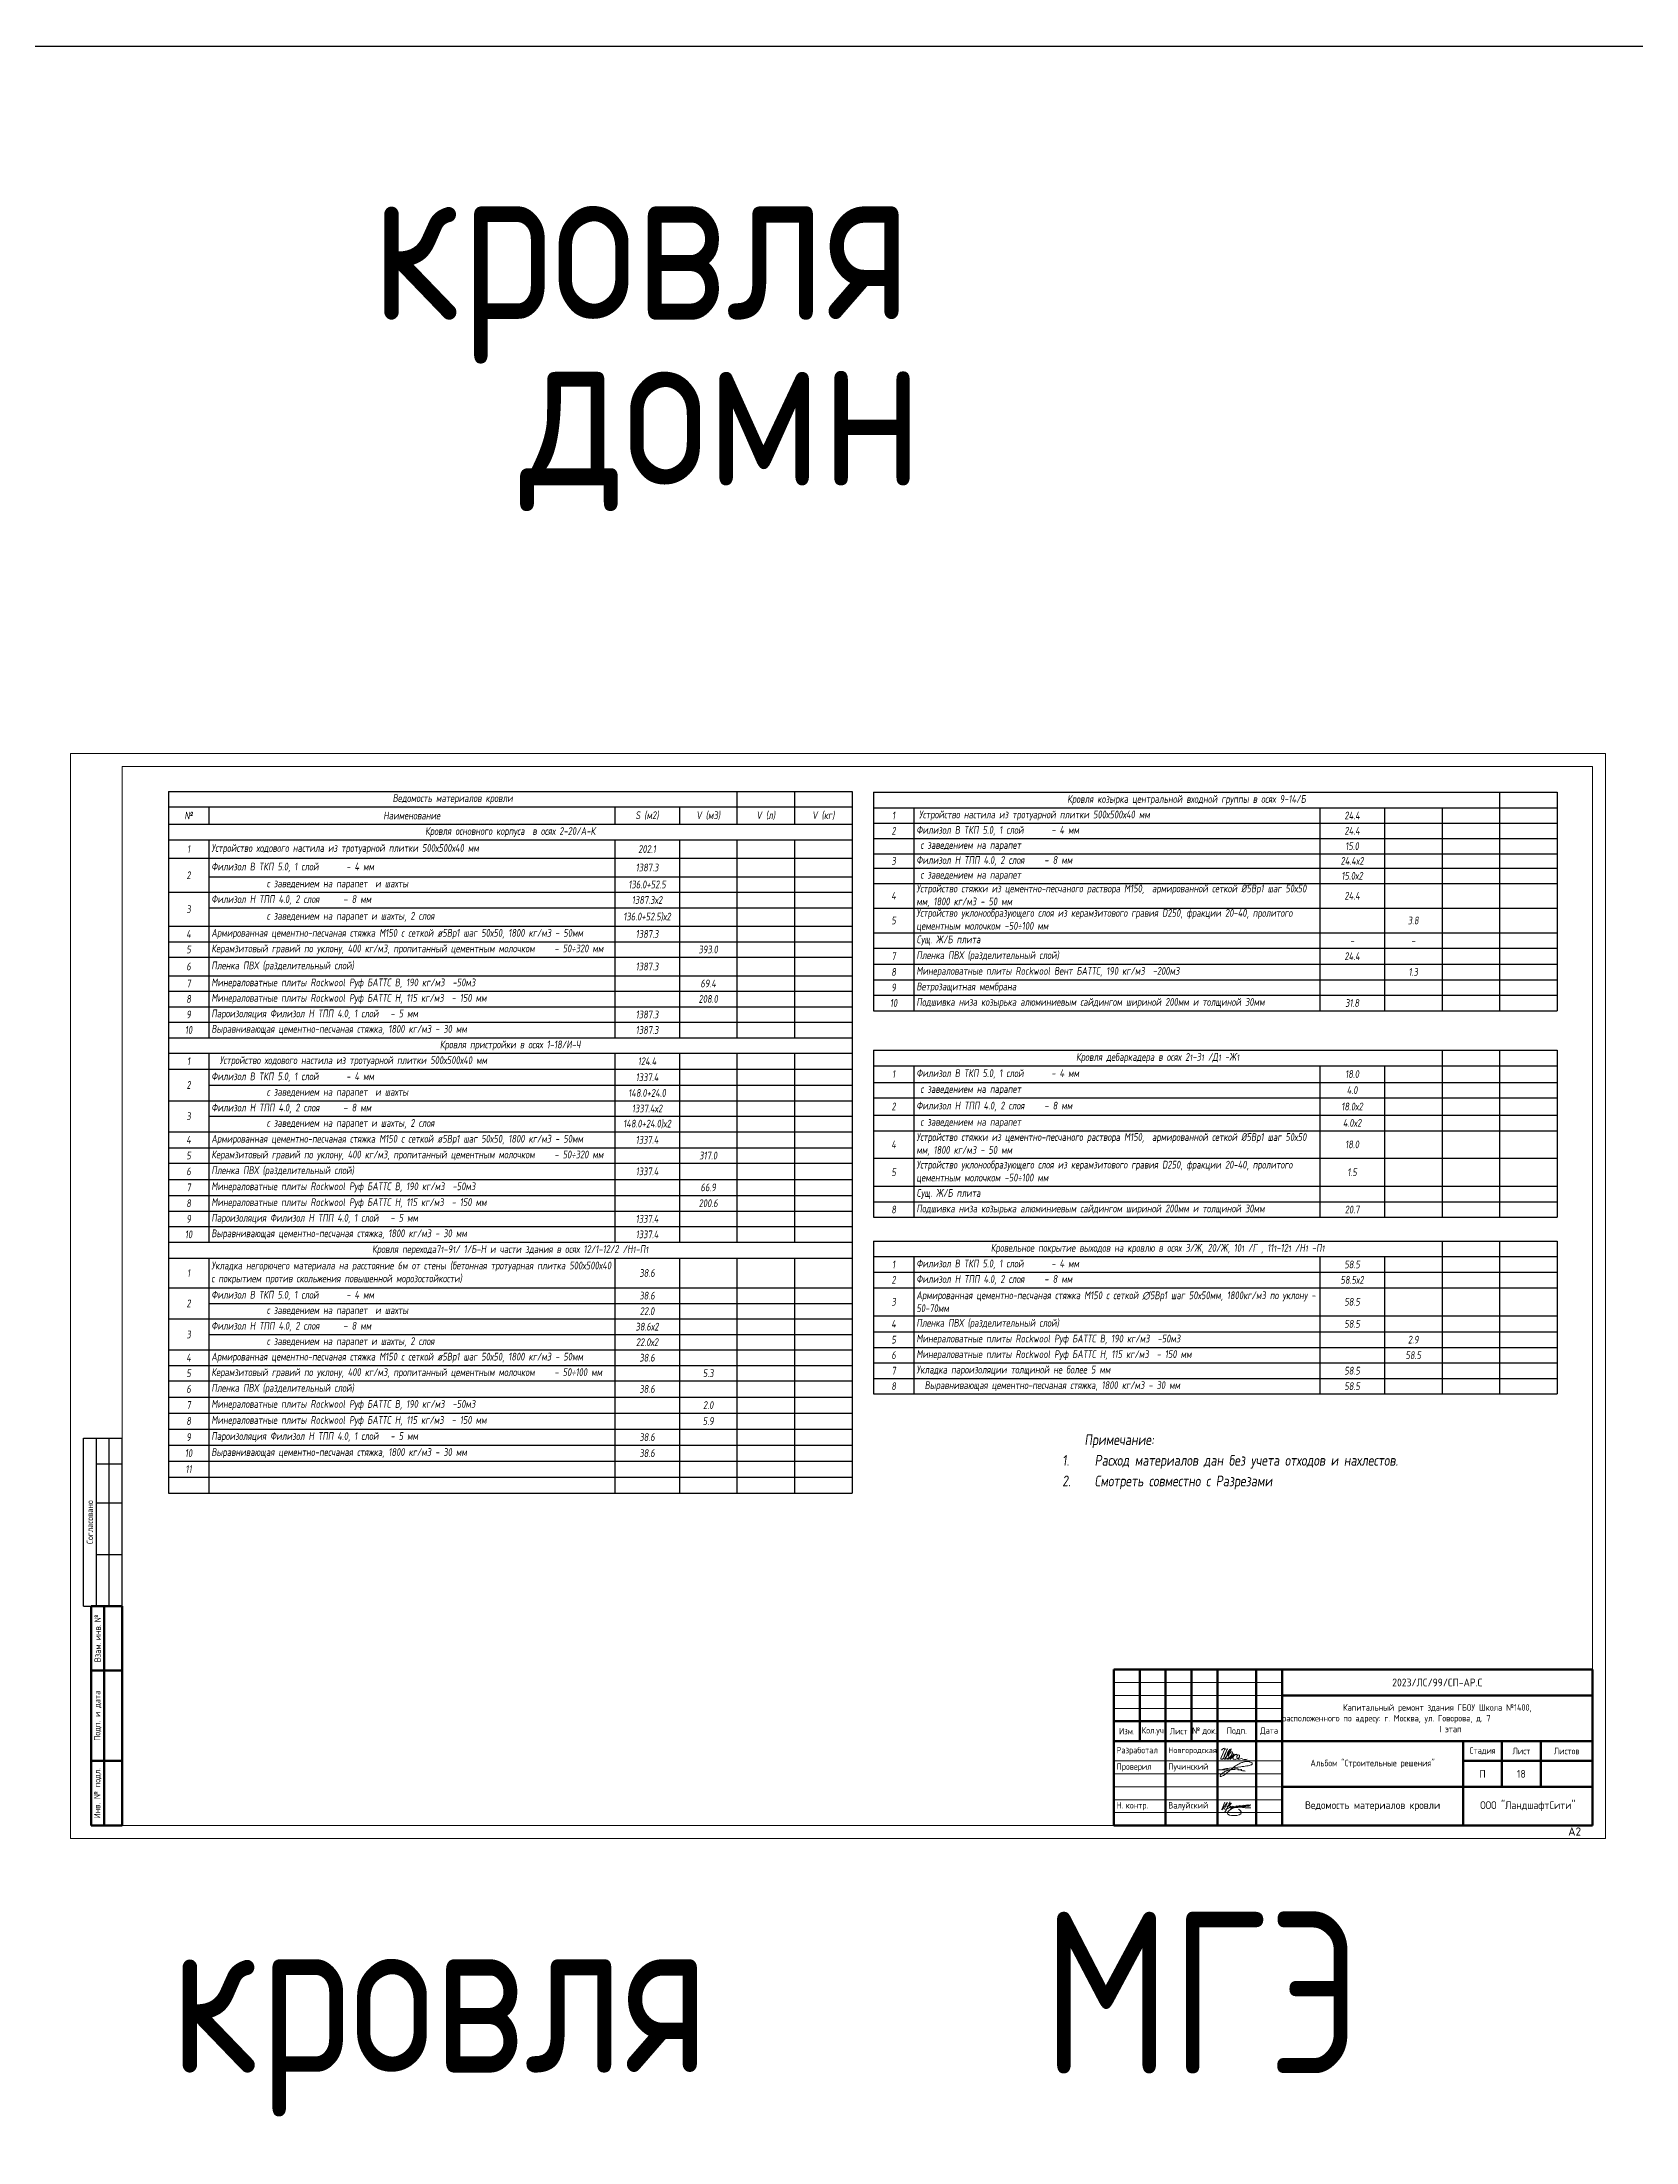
# Model space of a CAD drawing. Header units: millimetres. Extents: x 77165 to 11476408, y -193619 to 427745.
# Drawn here: x 324928 to 386542, y 338402 to 419621 of the extents above; entities that cross this region are included whole.
import ezdxf

# ---------------------------------------------------------------- set-up
doc = ezdxf.new("R2010")
doc.units = ezdxf.units.MM
doc.layers.get('Defpoints').update_dxf_attribs({"color": 3})
doc.layers.add('!!ВК_Текст', color=7, linetype='Continuous')
doc.layers.add('_STAMP', color=7, linetype='Continuous')
doc.layers.add('0_АР  РАЗМЕРЫ', color=158, linetype='Continuous', lineweight=5)
doc.layers.add('11. Сплошная', color=7, linetype='Continuous', lineweight=9)
doc.styles.add('ISOCPEUR', font='isocpeur.ttf', dxfattribs={"height": 800})
doc.styles.add('ISOCPEUR_11', font='isocpeur.ttf', dxfattribs={"height": 3.5})
doc.styles.add('ISOCPEUR_2', font='isocpeur.ttf', dxfattribs={"width": 0.9, "height": 300})
doc.styles.add('Архитект', font='isocpeur.ttf', dxfattribs={"width": 0.8, "oblique": 8})
doc.styles.add('Гост А', font='isocpeur.ttf', dxfattribs={"width": 0.9, "height": 2.5})
doc.styles.add('М2', font='CS_Gost2304.shx')

# ---------------------------------------------------------------- blocks, each defined once
blk = doc.blocks.new('*T1322')
at = {"layer": '11. Сплошная', "color": 0, "linetype": 'ByBlock', "lineweight": -2, "ltscale": 100, "transparency": 16777216}
for p, q in [((0, 0), (26425, 0)), ((0, 0), (0, -9528)), ((21978, 0), (21978, -1274)), ((24201, 0), (24201, -1274)), ((26425, 0), (26425, -9528)), ((0, -600), (26425, -600)), ((1562, -600), (1562, -1274)), ((17252, -600), (17252, -1274)), ((19754, -600), (19754, -1274)), ((0, -1274), (26425, -1274)), ((0, -1874), (26425, -1874)), ((1562, -1874), (1562, -9528)), ((17252, -1874), (17252, -9528)), ((19754, -1874), (19754, -9528)), ((21978, -1874), (21978, -9528)), ((24201, -1874), (24201, -9528)), ((0, -2587), (26425, -2587)), ((0, -3900), (26425, -3900)), ((1562, -3300), (26425, -3300)), ((1562, -4500), (26425, -4500)), ((0, -5214), (26425, -5214)), ((0, -5814), (26425, -5814)), ((0, -6414), (26425, -6414)), ((0, -7128), (26425, -7128)), ((0, -7728), (26425, -7728)), ((0, -8328), (26425, -8328)), ((0, -8928), (26425, -8928)), ((0, -9528), (26425, -9528))]:
    blk.add_line(p, q, dxfattribs=at)
at = {"layer": '11. Сплошная', "color": 0, "lineweight": 0, "ltscale": 100, "transparency": 16777216, "char_height": 300, "style": 'Архитект'}
for s, insert, width, attachment_point in [('№', (781, -937), 1501.04, 5), ('Наименование', (9407, -937), 15629.67, 5), ('Ведомость материалов кровли', (10989, -300), 21917.1, 5), ('S (м2)', (18503, -937), 2188.77, 5), ('V (м3)', (20866, -937), 1909.93, 5), ('V (л)', (23090, -937), 1909.93, 5), ('V (кг)', (25313, -937), 1909.93, 5), ('Кровля основного корпуса  в осях 2-20/А-К', (13212, -1574), 26363.95, 5), ('1', (781, -2230), 1501.04, 5), ('Устройство ходового настила из тротуарной плитки 500х500х40 мм', (1662, -2230), 15490.36, 4), ('202.1', (18503, -2230), 2188.77, 5), ('2', (781, -3244), 1501.04, 5), ('Филизол В ТКП 5.0, 1 слой       - 4 мм                                                                       ', (1662, -2944), 15490.36, 4), ('1387.3', (18503, -2944), 2188.77, 5), ('Филизол Н ТПП 4.0, 2 слоя      – 8 мм  ', (1662, -4200), 15490.36, 4), ('              с заведением на парапет  и шахты', (1662, -3600), 15490.36, 4), ('136.0+52.5', (18503, -3600), 2188.77, 5), ('1387.3х2', (18503, -4200), 2188.77, 5), ('3', (781, -4557), 1501.04, 5), ('              с заведением на парапет и шахты, 2 слоя', (1662, -4857), 15490.36, 4), ('136.0+52.5)х2', (18503, -4857), 2188.77, 5), ('4', (781, -5514), 1501.04, 5), ('Армированная цементно-песчаная стяжка М150 с сеткой ø5Вр1 шаг 50х50, 1800 кг/м3 - 50мм', (1662, -5514), 15490.36, 4), ('1387.3', (18503, -5514), 2188.77, 5), ('5', (781, -6114), 1501.04, 5), ('Керамзитовый гравий по уклону, 400 кг/м3, пропитанный цементным молочком     - 50÷320 мм', (1662, -6114), 15490.36, 4), ('393.0', (20866, -6114), 1909.93, 5), ('6', (781, -6771), 1501.04, 5), ('7', (781, -7428), 1501.04, 5), ('Минераловатные плиты Rockwool Руф БАТТС В, 190 кг/м3  -50м3    ', (1662, -7428), 15490.36, 4), ('Пленка ПВХ (разделительный слой) ', (1662, -6771), 15490.36, 4), ('1387.3', (18503, -6771), 2188.77, 5), ('69.4', (20866, -7428), 1909.93, 5), ('8', (781, -8028), 1501.04, 5), ('Минераловатные плиты Rockwool Руф БАТТС Н, 115 кг/м3  - 150 мм ', (1662, -8028), 15490.36, 4), ('208.0', (20866, -8028), 1909.93, 5), ('9', (781, -8628), 1501.04, 5), ('Пароизоляция Филизол Н ТПП 4.0, 1 слой   - 5 мм', (1662, -8628), 15490.36, 4), ('1387.3', (18503, -8628), 2188.77, 5), ('10', (781, -9228), 1501.04, 5), ('Выравнивающая цементно-песчаная стяжка, 1800 кг/м3 - 30 мм', (1662, -9228), 15490.36, 4), ('1387.3', (18503, -9228), 2188.77, 5)]:
    blk.add_mtext(s, dxfattribs=dict(at, insert=insert, width=width, attachment_point=attachment_point))
blk = doc.blocks.new('*T1323')
at = {"layer": '11. Сплошная', "color": 0, "linetype": 'ByBlock', "lineweight": -2, "ltscale": 100, "transparency": 16777216}
for p, q in [((0, 0), (26425, 0)), ((0, 0), (0, -17615)), ((26425, 0), (26425, -17615)), ((0, -600), (26425, -600)), ((1562, -600), (1562, -7905)), ((17252, -600), (17252, -7905)), ((19754, -600), (19754, -7905)), ((21978, -600), (21978, -7905)), ((24201, -600), (24201, -7905)), ((0, -1219), (26425, -1219)), ((1562, -1837), (26425, -1837)), ((0, -2437), (26425, -2437)), ((1562, -3037), (26425, -3037)), ((0, -3637), (26425, -3637)), ((0, -4257), (26425, -4257)), ((0, -4857), (26425, -4857)), ((0, -5477), (26425, -5477)), ((0, -6097), (26425, -6097)), ((0, -6705), (26425, -6705)), ((0, -7305), (26425, -7305)), ((0, -7905), (26425, -7905)), ((0, -8525), (26425, -8525)), ((1562, -8525), (1562, -17615)), ((17252, -8525), (17252, -17615)), ((19754, -8525), (19754, -17615)), ((21978, -8525), (21978, -17615)), ((24201, -8525), (24201, -17615)), ((0, -9675), (26425, -9675)), ((1562, -10275), (26425, -10275)), ((0, -10875), (26425, -10875)), ((0, -12075), (26425, -12075)), ((1562, -11475), (26425, -11475)), ((0, -12675), (26425, -12675)), ((0, -13275), (26425, -13275)), ((0, -13895), (26425, -13895)), ((0, -14515), (26425, -14515)), ((0, -15135), (26425, -15135)), ((0, -15755), (26425, -15755)), ((0, -16375), (26425, -16375)), ((0, -16995), (26425, -16995)), ((0, -17615), (26425, -17615))]:
    blk.add_line(p, q, dxfattribs=at)
at = {"layer": '11. Сплошная', "color": 0, "lineweight": 0, "ltscale": 100, "transparency": 16777216, "char_height": 300, "style": 'Архитект'}
for s, insert, width, attachment_point in [('1', (781, -909), 1501.04, 5), ('Устройство ходового настила из тротуарной плитки 500х500х40 мм', (1980, -909), 14854.36, 4), ('Кровля пристройки в осях 1-18/И-Ч', (13212, -300), 26363.95, 5), ('124.4', (18503, -909), 2188.77, 5), ('Филизол В ТКП 5.0, 1 слой       - 4 мм                                                                       ', (1662, -1528), 15490.36, 4), ('1337.4', (18503, -1528), 2188.77, 5), ('2', (781, -1828), 1501.04, 5), ('              с заведением на парапет  и шахты', (1662, -2137), 15490.36, 4), ('148.0+24.0', (18503, -2137), 2188.77, 5), ('3', (781, -3037), 1501.04, 5), ('Филизол Н ТПП 4.0, 2 слоя      – 8 мм  ', (1662, -2737), 15490.36, 4), ('              с заведением на парапет и шахты, 2 слоя', (1662, -3337), 15490.36, 4), ('148.0+24.0)х2', (18503, -3337), 2188.77, 5), ('1337.4х2', (18503, -2737), 2188.77, 5), ('4', (781, -3947), 1501.04, 5), ('Армированная цементно-песчаная стяжка М150 с сеткой ø5Вр1 шаг 50х50, 1800 кг/м3 - 50мм', (1662, -3947), 15490.36, 4), ('1337.4', (18503, -3947), 2188.77, 5), ('5', (781, -4557), 1501.04, 5), ('Керамзитовый гравий по уклону, 400 кг/м3, пропитанный цементным молочком     - 50÷320 мм', (1662, -4557), 15490.36, 4), ('317.0', (20866, -4557), 1909.93, 5), ('6', (781, -5167), 1501.04, 5), ('7', (781, -5787), 1501.04, 5), ('Минераловатные плиты Rockwool Руф БАТТС В, 190 кг/м3  -50м3    ', (1662, -5787), 15490.36, 4), ('Пленка ПВХ (разделительный слой) ', (1662, -5167), 15490.36, 4), ('1337.4', (18503, -5167), 2188.77, 5), ('66.9', (20866, -5787), 1909.93, 5), ('8', (781, -6401), 1501.04, 5), ('Минераловатные плиты Rockwool Руф БАТТС Н, 115 кг/м3  - 150 мм ', (1662, -6401), 15490.36, 4), ('200.6', (20866, -6401), 1909.93, 5), ('9', (781, -7005), 1501.04, 5), ('Пароизоляция Филизол Н ТПП 4.0, 1 слой   - 5 мм', (1662, -7005), 15490.36, 4), ('1337.4', (18503, -7005), 2188.77, 5), ('10', (781, -7605), 1501.04, 5), ('Выравнивающая цементно-песчаная стяжка, 1800 кг/м3 - 30 мм', (1662, -7605), 15490.36, 4), ('Кровля перехода7{\\H0.8x;1}-9{\\H0.8x;1}/ 1/Б-Н и части здания в осях 12/1-12/2 /Н{\\H0.8x;1}-П{\\H0.8x;1}', (13212, -8215), 26363.95, 5), ('1337.4', (18503, -7605), 2188.77, 5), ('Укладка негорючего материала на расстояние 6м от стены (бетонная тротуарная плитка 500х500х40 с покрытием против скольжения повышенной морозостойкости)', (1662, -9100), 15490.36, 4), ('1', (781, -9100), 1501.04, 5), ('38.6', (18503, -9100), 2188.77, 5), ('2', (781, -10275), 1501.04, 5), ('Филизол В ТКП 5.0, 1 слой       - 4 мм                                                                       ', (1662, -9975), 15490.36, 4), ('              с заведением на парапет  и шахты', (1662, -10575), 15490.36, 4), ('38.6', (18503, -9975), 2188.77, 5), ('22.0', (18503, -10575), 2188.77, 5), ('3', (781, -11475), 1501.04, 5), ('Филизол Н ТПП 4.0, 2 слоя      – 8 мм  ', (1662, -11175), 15490.36, 4), ('38.6х2', (18503, -11175), 2188.77, 5), ('Армированная цементно-песчаная стяжка М150 с сеткой ø5Вр1 шаг 50х50, 1800 кг/м3 - 50мм', (1662, -12375), 15490.36, 4), ('              с заведением на парапет и шахты, 2 слоя', (1662, -11775), 15490.36, 4), ('22.0х2', (18503, -11775), 2188.77, 5), ('4', (781, -12375), 1501.04, 5), ('5', (781, -12975), 1501.04, 5), ('Керамзитовый гравий по уклону, 400 кг/м3, пропитанный цементным молочком     - 50÷100 мм', (1662, -12975), 15490.36, 4), ('38.6', (18503, -12375), 2188.77, 5), ('5.3', (20866, -12975), 1909.93, 5), ('6', (781, -13585), 1501.04, 5), ('Пленка ПВХ (разделительный слой) ', (1662, -13585), 15490.36, 4), ('38.6', (18503, -13585), 2188.77, 5), ('7', (781, -14205), 1501.04, 5), ('Минераловатные плиты Rockwool Руф БАТТС В, 190 кг/м3  -50м3    ', (1662, -14205), 15490.36, 4), ('2.0', (20866, -14205), 1909.93, 5), ('8', (781, -14825), 1501.04, 5), ('9', (781, -15445), 1501.04, 5), ('Минераловатные плиты Rockwool Руф БАТТС Н, 115 кг/м3  - 150 мм ', (1662, -14825), 15490.36, 4), ('Пароизоляция Филизол Н ТПП 4.0, 1 слой   - 5 мм', (1662, -15445), 15490.36, 4), ('38.6', (18503, -15445), 2188.77, 5), ('5.9', (20866, -14825), 1909.93, 5), ('10', (781, -16065), 1501.04, 5), ('Выравнивающая цементно-песчаная стяжка, 1800 кг/м3 - 30 мм', (1662, -16065), 15490.36, 4), ('38.6', (18503, -16065), 2188.77, 5), ('11', (781, -16685), 1501.04, 5)]:
    blk.add_mtext(s, dxfattribs=dict(at, insert=insert, width=width, attachment_point=attachment_point))
blk = doc.blocks.new('*T1324')
at = {"layer": '11. Сплошная', "color": 0, "linetype": 'ByBlock', "lineweight": 53, "ltscale": 100, "transparency": 16777216}
for p, q in [((0, 0), (18500, 0)), ((0, 0), (0, -6033)), ((1000, 0), (1000, -2767)), ((2000, 0), (2000, -6033)), ((3000, 0), (3000, -2767)), ((4000, 0), (4000, -6033)), ((5500, 0), (5500, -6033)), ((6500, 0), (6500, -6033)), ((18500, 0), (18500, -6033)), ((6500, -1000), (18500, -1000)), ((0, -2000), (6500, -2000)), ((0, -2767), (18500, -2767)), ((13500, -2767), (13500, -6033)), ((15000, -2767), (15000, -4533)), ((16500, -2767), (16500, -4533)), ((13500, -3533), (18500, -3533)), ((6500, -4533), (18500, -4533)), ((0, -6033), (18500, -6033))]:
    blk.add_line(p, q, dxfattribs=at)
at = {"layer": '11. Сплошная', "color": 0, "linetype": 'ByBlock', "ltscale": 100, "transparency": 16777216}
for p, q in [((0, -500), (6500, -500)), ((0, -1000), (6500, -1000)), ((0, -1500), (6500, -1500)), ((0, -3533), (6500, -3533)), ((0, -4033), (6500, -4033)), ((0, -4533), (6500, -4533)), ((0, -5033), (6500, -5033)), ((0, -5533), (6500, -5533))]:
    blk.add_line(p, q, dxfattribs=at)
at = {"layer": '11. Сплошная', "color": 7, "ltscale": 100, "transparency": 16777216}
for s, insert, char_height, width, attachment_point, style in [('2023/ЛС/99/СП-АР.С', (12500, -500), 300, 11998.97, 5, 'ISOCPEUR_2'), ('Капитальный ремонт здания ГБОУ Школа №1400, \\Pрасположенного по адресу: г. Москва, ул. Говорова, д. 7                                    I этап', (12500, -1883), 250, 11900, 5, 'ISOCPEUR_2'), ('Изм.', (500, -2383), 250, 900, 5, 'ISOCPEUR_2'), ('Кол.уч', (1500, -2383), 250, 900, 5, 'ISOCPEUR_2'), ('Лист', (2500, -2383), 250, 900, 5, 'ISOCPEUR_2'), ('№{\\fArial|b0|i0|c0|p34;\\~}док.', (3500, -2383), 250, 900, 5, 'ISOCPEUR_2'), ('Подп.', (4750, -2383), 250, 1400, 5, 'ISOCPEUR_2'), ('Дата', (6000, -2383), 250, 900, 5, 'ISOCPEUR_2'), ('Разработал', (100, -3150), 250, 1800, 4, 'ISOCPEUR_2'), ('Новгородская', (2100, -3150), 220, 1800, 4, 'ISOCPEUR_2'), ('Стадия', (14250, -3150), 250, 1400, 5, 'ISOCPEUR_2'), ('Лист', (15750, -3150), 250, 1400, 5, 'ISOCPEUR_2'), ('Листов', (17500, -3150), 250, 1900, 5, 'ISOCPEUR_2'), ('Проверил', (100, -3783), 250, 1800, 4, 'ISOCPEUR_2'), ('Пучинский', (2100, -3783), 250, 1800, 4, 'ISOCPEUR_2'), ('Альбом "Строительные решения"', (10000, -3650), 250, 6900, 5, 'ISOCPEUR_2'), ('П', (14250, -4033), 300, 1400, 5, 'ISOCPEUR_2'), ('18', (15750, -4033), 300, 1400, 5, 'Гост А'), ('Н.{\\fArial|b0|i0|c204|p34;\\~}контр.', (100, -5283), 250, 1800, 4, 'ISOCPEUR_2'), ('Валуйский', (2100, -5283), 250, 1800, 4, 'ISOCPEUR_2'), ('Ведомость материалов кровли', (10000, -5283), 300, 6900, 5, 'Гост А'), ('ООО "ЛандшафтСити"', (16000, -5283), 300, 4900, 5, 'ISOCPEUR_2')]:
    blk.add_mtext(s, dxfattribs=dict(at, insert=insert, char_height=char_height, width=width, attachment_point=attachment_point, style=style))
blk = doc.blocks.new('*T1325')
at = {"layer": '11. Сплошная', "color": 0, "lineweight": 53, "ltscale": 100, "transparency": 16777216}
for p, q in [((0, 0), (0, 8491)), ((0, 8491), (1199, 8491)), ((499, 0), (499, 8491)), ((1199, 0), (1199, 8491)), ((0, 5993), (1199, 5993)), ((0, 2497), (1199, 2497)), ((0, 0), (1199, 0))]:
    blk.add_line(p, q, dxfattribs=at)
at = {"layer": '11. Сплошная', "color": 7, "ltscale": 100, "transparency": 16777216, "char_height": 249.72, "attachment_point": 5, "rotation": 90, "style": 'ISOCPEUR_2'}
for s, insert, width in [('Взам.{\\fArial|b0|i0|c0|p34;\\~}инв.{\\fArial|b0|i0|c0|p34;\\~}№', (250, 7242), 2397.32), ('Подп. и дата', (250, 4245), 3396.2), ('Инв. № подл.', (250, 1249), 2397.32)]:
    blk.add_mtext(s, dxfattribs=dict(at, insert=insert, width=width))
blk = doc.blocks.new('*T1326')
at = {"layer": '11. Сплошная', "color": 0, "linetype": 'ByBlock', "lineweight": 25, "ltscale": 100, "transparency": 16777216}
for p, q in [((0, 0), (0, 6493)), ((0, 6493), (1498, 6493)), ((499, 0), (499, 6493)), ((999, 0), (999, 6493)), ((1498, 0), (1498, 6493)), ((499, 5494), (1498, 5494)), ((499, 3996), (1498, 3996)), ((499, 1998), (1498, 1998)), ((0, 0), (1498, 0))]:
    blk.add_line(p, q, dxfattribs=at)
at = {"layer": '11. Сплошная', "color": 7, "ltscale": 100, "transparency": 16777216, "insert": (250, 3246), "char_height": 249.72, "width": 6392.85, "attachment_point": 5, "rotation": 90, "style": 'ISOCPEUR_2'}
blk.add_mtext('Согласовано', dxfattribs=at)
blk = doc.blocks.new('A$Cf8fa3ca0')
at = {"color": 5, "lineweight": 20, "true_color": 0x0d14f2}
blk.add_lwpolyline([(-501, 1034), (-461, 1071), (-425, 1094), (-379, 1104), (-361, 1093), (-365, 1069), (-382, 1045), (-411, 992), (-455, 886), (-515, 741), (-527, 707), (-522, 676), (-457, 678), (-407, 734), (-362, 861), (-335, 933), (-290, 1043), (-267, 1077), (-335, 955), (-373, 879), (-396, 800), (-412, 723), (-396, 676), (-351, 682), (-326, 734), (-310, 786), (-301, 825), (-287, 861), (-285, 861), (-254, 951), (-222, 1001), (-179, 1053), (-159, 1071), (-127, 1079), (-129, 1057), (-138, 1028), (-168, 996), (-204, 953), (-238, 897), (-269, 840), (-308, 788), (-344, 746), (-355, 712), (-303, 689), (-229, 732), (-220, 759), (-215, 791), (-220, 816), (-238, 834), (-281, 834), (-240, 836), (-183, 902), (-152, 944), (-121, 963), (-86, 960), (-78, 942), (-81, 916), (-96, 872), (-118, 841), (-147, 791), (-172, 755), (-208, 725), (-235, 701), (-246, 688), (-290, 679), (-178, 719), (-129, 760), (-84, 797), (-54, 820), (-31, 853), (-29, 886), (-77, 815), (-109, 772), (-136, 732), (-150, 706), (-181, 671), (-92, 742), (-61, 781), (-19, 815), (34, 866), (95, 876), (104, 850), (47, 860), (-9, 844), (-38, 791), (-63, 742), (-61, 720), (-54, 701), (-38, 682), (-18, 678), (33, 675), (49, 682), (112, 700), (174, 739), (193, 778), (200, 840), (163, 846), (111, 834), (89, 804), (91, 763), (101, 724), (111, 700), (143, 687), (198, 687), (238, 697), (277, 704), (329, 684), (374, 674), (451, 675), (493, 684)], dxfattribs=at)
blk.add_spline([(24, 281), (-270, 269), (-534, 264), (-603, 265), (-500, 273), (-421, 291), (-192, 334), (243, 392), (472, 418), (581, 438), (639, 460), (675, 481), (684, 509), (681, 535), (650, 555), (598, 577), (524, 589), (430, 587), (337, 567), (223, 526), (45, 426), (-39, 363), (-176, 254), (-318, 134), (-461, 37), (-518, 15), (-545, 15), (-548, 21), (-547, 47), (-515, 100), (-456, 153), (-340, 213), (-237, 253), (-113, 284), (-45, 301), (11, 309), (64, 314), (118, 313), (146, 307), (149, 297), (144, 290), (138, 283), (137, 273), (145, 267), (163, 269), (192, 268), (216, 271), (245, 275), (261, 279), (270, 278), (269, 272), (256, 272), (252, 264), (254, 253), (263, 247), (281, 239), (347, 231), (417, 219)], degree=3, dxfattribs=at)
for points, start_tangent, end_tangent in [([(-375, -987), (-486, -1283), (-277, -983), (-395, -1267)], (-217.752528, -494.346774), (-225.60915, -479.084955)), ([(-173, -968), (-280, -1214), (-375, -1370)], (-110.200942, -268.075348), (-91.760926, -133.818305)), ([(156, -1251), (265, -1389), (-272, -1401), (-206, -1302), (633, -1198)], (311.333984, -163.987527), (991.066049, 99.82208)), ([(-98, -1148), (-154, -1210), (-116, -1207), (-54, -1136), (-89, -1203), (-55, -1198), (-1, -1145), (-19, -1192), (16, -1189), (82, -1120), (45, -1186), (78, -1184), (139, -1119), (101, -1182), (132, -1178), (199, -1115), (164, -1178), (196, -1174), (257, -1111), (226, -1170), (253, -1169), (319, -1104), (282, -1163), (318, -1162), (370, -1097), (344, -1156), (371, -1155), (432, -1091), (398, -1151), (412, -1147), (486, -1085), (429, -1141), (466, -1141), (526, -1081), (494, -1137), (519, -1133), (572, -1078), (541, -1139), (580, -1124), (615, -1075), (592, -1141)], (-77.399991, -71.914494), (-35.726939, -96.513194))]:
    blk.add_spline(points, degree=3, dxfattribs=dict(at, start_tangent=start_tangent, end_tangent=end_tangent))
blk.add_open_spline([(-237, -1041), (-172, -1021), (-75, -991), (-193, -1099), (-357, -1179), (-142, -1104), (-149, -1176), (-264, -1228), (-341, -1263)], degree=3, knots=[0, 0, 0, 0, 1, 1.5, 2, 2.5, 3, 4, 4, 4, 4], dxfattribs=at)
blk = doc.blocks.new('*T1504')
at = {"layer": '11. Сплошная', "color": 0, "linetype": 'ByBlock', "lineweight": -2, "ltscale": 100, "transparency": 16777216}
for p, q in [((0, 0), (26425, 0)), ((0, 0), (0, -8450)), ((24201, 0), (24201, -8450)), ((26425, 0), (26425, -8450)), ((0, -600), (26425, -600)), ((1562, -600), (1562, -8450)), ((17252, -600), (17252, -8450)), ((19754, -600), (19754, -8450)), ((21978, -600), (21978, -8450)), ((0, -1200), (26425, -1200)), ((0, -1785), (26425, -1785)), ((0, -2375), (26425, -2375)), ((0, -2935), (26425, -2935)), ((0, -3525), (26425, -3525)), ((0, -4485), (26425, -4485)), ((0, -5430), (26425, -5430)), ((0, -6030), (26425, -6030)), ((0, -6650), (26425, -6650)), ((0, -7250), (26425, -7250)), ((0, -7850), (26425, -7850)), ((0, -8450), (26425, -8450))]:
    blk.add_line(p, q, dxfattribs=at)
at = {"layer": '11. Сплошная', "color": 0, "lineweight": 0, "ltscale": 100, "transparency": 16777216, "char_height": 300, "style": 'Архитект'}
for s, insert, width, attachment_point in [('1', (781, -900), 1361.73, 5), ('Устройство настила из тротуарной плитки 500х500х40 мм', (1762, -900), 15290.36, 4), ('Кровля козырка центральной входной группы в осях 9-14/Б', (12101, -300), 24001.22, 5), ('24.4', (18503, -900), 2302.27, 5), ('2', (781, -1492), 1361.73, 5), ('Филизол В ТКП 5.0, 1 слой       - 4 мм                                                                       ', (1662, -1492), 15490.36, 4), ('24.4', (18503, -1492), 2302.27, 5), (' с заведением на парапет ', (1662, -2080), 15490.36, 4), ('15.0', (18503, -2080), 2302.27, 5), ('3', (781, -2655), 1361.73, 5), ('Филизол Н ТПП 4.0, 2 слоя     – 8 мм  ', (1662, -2655), 15490.36, 4), (' с заведением на парапет ', (1662, -3230), 15490.36, 4), ('24.4х2', (18503, -2655), 2302.27, 5), ('15.0х2', (18503, -3230), 2302.27, 5), ('4', (781, -4005), 1361.73, 5), ('Устройство стяжки из цементно-песчаного раствора М150,  армированной сеткой Ø5Вр1 шаг 50х50 мм, 1800 кг/м3 - 50 мм ', (1662, -4005), 15490.36, 4), ('24.4', (18503, -4005), 2302.27, 5), ('5', (781, -4957), 1361.73, 5), ('Устройство уклонообразующего слоя из керамзитового гравия D250, фракции 20-40, пролитого цементным молочком –50÷100 мм', (1662, -4957), 15490.36, 4), ('3.8', (20866, -4957), 2023.43, 5), ('Cущ. Ж/Б плита', (1662, -5730), 15490.36, 4), ('7', (781, -6340), 1361.73, 5), ('Пленка ПВХ (разделительный слой) ', (1662, -6340), 15490.36, 4), ('24.4', (18503, -6340), 2302.27, 5), ('-', (18503, -5730), 2302.27, 5), ('-', (20866, -5730), 2023.43, 5), ('8', (781, -6950), 1361.73, 5), ('Минераловатные плиты Rockwool Вент БАТТС, 190 кг/м3  -200м3    ', (1662, -6950), 15490.36, 4), ('1.3', (20866, -6950), 2023.43, 5), ('10', (781, -8150), 1361.73, 5), ('9', (781, -7550), 1361.73, 5), ('Ветрозащитная мембрана', (1662, -7550), 15490.36, 4), ('Подшивка низа козырька алюминиевым сайдингом шириной 200мм и толщиной 30мм', (1662, -8150), 15490.36, 4), ('31.8', (18503, -8150), 2302.27, 5)]:
    blk.add_mtext(s, dxfattribs=dict(at, insert=insert, width=width, attachment_point=attachment_point))
blk = doc.blocks.new('*T1505')
at = {"layer": '11. Сплошная', "color": 0, "linetype": 'ByBlock', "lineweight": -2, "ltscale": 100, "transparency": 16777216}
for p, q in [((0, 0), (26425, 0)), ((0, 0), (0, -6461)), ((21978, 0), (21978, -6461)), ((24201, 0), (24201, -6461)), ((26425, 0), (26425, -6461)), ((0, -600), (26425, -600)), ((1562, -600), (1562, -6461)), ((17252, -600), (17252, -6461)), ((19754, -600), (19754, -6461)), ((0, -1241), (26425, -1241)), ((0, -1841), (26425, -1841)), ((0, -2511), (26425, -2511)), ((0, -3111), (26425, -3111)), ((0, -4171), (26425, -4171)), ((0, -5261), (26425, -5261)), ((0, -5861), (26425, -5861)), ((0, -6461), (26425, -6461))]:
    blk.add_line(p, q, dxfattribs=at)
at = {"layer": '11. Сплошная', "color": 0, "lineweight": 0, "ltscale": 100, "transparency": 16777216, "char_height": 300}
for s, insert, width, attachment_point, style in [('1', (781, -920), 1501.04, 5, 'Архитект'), ('Филизол В ТКП 5.0, 1 слой       - 4 мм                                                                       ', (1662, -920), 15490.36, 4, 'Архитект'), ('Кровля дебаркадера в осях 2{\\H0.8x;1}-3{\\H0.8x;1} /Д{\\H0.8x;1} -Ж{\\H0.8x;1}', (10989, -300), 21917.1, 5, 'Архитект'), ('18.0', (18503, -920), 2188.77, 5, 'Архитект'), (' с заведением на парапет ', (1662, -1541), 15490.36, 4, 'Архитект'), ('4.0', (18503, -1541), 2188.77, 5, 'Архитект'), ('2', (781, -2176), 1501.04, 5, 'Архитект'), ('Филизол Н ТПП 4.0, 2 слоя     – 8 мм  ', (1662, -2176), 15490.36, 4, 'Архитект'), ('18.0х2', (18503, -2176), 2188.77, 5, 'Архитект'), ('{\\Q8;\\W0.8;Устройство стяжки из цементно-песчаного раствора М150,  армированной сеткой Ø5Вр1 шаг 50х50 мм, 1800 кг/м3 - 50 мм}', (1662, -3641), 15490.36, 4, 'ISOCPEUR'), (' с заведением на парапет ', (1662, -2811), 15490.36, 4, 'Архитект'), ('4.0х2', (18503, -2811), 2188.77, 5, 'Архитект'), ('4', (781, -3641), 1501.04, 5, 'Архитект'), ('18.0', (18503, -3641), 2188.77, 5, 'Архитект'), ('5', (781, -4716), 1501.04, 5, 'Архитект'), ('{\\Q8;\\W0.8;Устройство уклонообразующего слоя из керамзитового гравия D250, фракции 20-40, пролитого цементным молочком –50÷100 мм}', (1662, -4716), 15490.36, 4, 'ISOCPEUR'), ('1.5', (18503, -4716), 2188.77, 5, 'Архитект'), ('Cущ. Ж/Б плита', (1662, -5561), 15490.36, 4, 'Архитект'), ('8', (781, -6161), 1501.04, 5, 'Архитект'), ('{\\Q8;\\W0.8;Подшивка низа козырька алюминиевым сайдингом шириной 200мм и толщиной 30мм^J}', (1662, -6161), 15490.36, 4, 'ISOCPEUR'), ('20.7', (18503, -6161), 2188.77, 5, 'Архитект')]:
    blk.add_mtext(s, dxfattribs=dict(at, insert=insert, width=width, attachment_point=attachment_point, style=style))
blk = doc.blocks.new('*T1506')
at = {"layer": '11. Сплошная', "color": 0, "linetype": 'ByBlock', "lineweight": -2, "ltscale": 100, "transparency": 16777216}
for p, q in [((0, 0), (26425, 0)), ((0, 0), (0, -600)), ((21978, 0), (21978, -600)), ((24201, 0), (24201, -5910)), ((26425, 0), (26425, -5910)), ((0, -600), (26425, -600)), ((1562, -600), (1562, -1800)), ((17252, -600), (17252, -1800)), ((1562, -1200), (26425, -1200)), ((1562, -1800), (26425, -1800)), ((21978, -1800), (21978, -3510)), ((0, -2890), (0, -5910)), ((1562, -2890), (26425, -2890)), ((1562, -2890), (1562, -5910)), ((17252, -2890), (17252, -5910)), ((0, -3510), (26425, -3510)), ((19754, -3510), (19754, -4710)), ((0, -4110), (26425, -4110)), ((0, -4710), (26425, -4710)), ((21978, -4710), (21978, -5910)), ((0, -5310), (26425, -5310)), ((0, -5910), (26425, -5910))]:
    blk.add_line(p, q, dxfattribs=at)
at = {"layer": '11. Сплошная', "color": 0, "lineweight": -2, "ltscale": 100, "transparency": 16777216}
for p, q in [((0, -600), (0, -2890)), ((19754, -600), (19754, -3510)), ((21978, -600), (21978, -1800)), ((0, -1200), (1562, -1200)), ((0, -1800), (1562, -1800)), ((1562, -1800), (1562, -2890)), ((17252, -1800), (17252, -2890)), ((0, -2890), (1562, -2890)), ((21978, -3510), (21978, -4710)), ((19754, -4710), (19754, -5910))]:
    blk.add_line(p, q, dxfattribs=at)
at = {"layer": '11. Сплошная', "color": 0, "lineweight": 0, "ltscale": 100, "transparency": 16777216, "char_height": 300, "style": 'Архитект'}
for s, insert, width, attachment_point in [('1', (781, -900), 1243.92, 5), ('Филизол В ТКП 5.0, 1 слой       - 4 мм                                                                       ', (1662, -900), 15490.36, 4), ('Кровельное покрытие выходов на кровлю в осях 3/Ж, 20/Ж, 10{\\H0.8x;1} /Г , 11{\\H0.8x;1}-12{\\H0.8x;1} /Н{\\H0.8x;1} -П{\\H0.8x;1}', (10989, -300), 21917.1, 5), ('58.5', (18503, -900), 2184.46, 5), ('2', (781, -1500), 1243.92, 5), ('Филизол Н ТПП 4.0, 2 слоя     – 8 мм  ', (1662, -1500), 15490.36, 4), ('58.5х2', (18503, -1500), 2184.46, 5), ('3', (781, -2345), 1243.92, 5), ('Армированная цементно-песчаная стяжка М150 с сеткой ∅5Вр1 шаг 50х50мм, 1800кг/м3 по уклону - 50-70мм', (1662, -2345), 15490.36, 4), ('58.5', (18503, -2345), 2184.46, 5), ('4', (781, -3200), 1501.04, 5), ('Пленка ПВХ (разделительный слой) ', (1662, -3200), 15490.36, 4), ('58.5', (18503, -3200), 2184.46, 5), ('5', (781, -3810), 1501.04, 5), ('Минераловатные плиты Rockwool Руф БАТТС В, 190 кг/м3  -50м3    ', (1662, -3810), 15490.36, 4), ('2.9', (20866, -3810), 1905.61, 5), ('6', (781, -4410), 1501.04, 5), ('7', (781, -5010), 1501.04, 5), ('Укладка пароизоляции толщиной не более 5 мм^J', (1662, -5010), 15490.36, 4), ('Минераловатные плиты Rockwool Руф БАТТС Н, 115 кг/м3  - 150 мм ', (1662, -4410), 15490.36, 4), ('58.5', (18503, -5010), 2184.46, 5), ('58.5', (20866, -4410), 1905.61, 5), ('8', (781, -5610), 1501.04, 5), ('Выравнивающая цементно-песчаная стяжка, 1800 кг/м3 - 30 мм', (1980, -5610), 14854.36, 4), ('58.5', (18503, -5610), 2184.46, 5)]:
    blk.add_mtext(s, dxfattribs=dict(at, insert=insert, width=width, attachment_point=attachment_point))

msp = doc.modelspace()

# ---------------------------------------------------------------- linework, layer by layer
at = {"color": 2, "lineweight": 35, "ltscale": 100}
msp.add_lwpolyline([(276580.33833, 265515.52104), (1194649.08681, 265705.44979), (1194649.08681, 419620.78406), (276580.33833, 419430.85531)], close=True, dxfattribs=at)
at = {"layer": 'Defpoints', "linetype": 'Continuous', "lineweight": 18}
for points in [[(385362.14125, 350140.72965), (385362.14125, 392100.31968), (326028.02851, 392100.31968), (326028.02851, 350140.72965)], [(384862.14125, 350640.72965), (384862.14125, 391600.31968), (328028.02851, 391600.31968), (328028.02851, 350640.72965)]]:
    msp.add_lwpolyline(points, close=True, dxfattribs=at)

# ---------------------------------------------------------------- block references
for name, p in [('*T1322', (329814.42727, 390637.8022)), ('*T1504', (357066.52851, 390603.31968)), ('*T1323', (329814.42727, 381110.3022)), ('*T1505', (357066.52851, 380625.78648)), ('*T1506', (357066.52851, 373243.28648)), ('*T1326', (326529.70461, 359131.23172)), ('*T1325', (326829.36939, 350640.72965)), ('*T1324', (366362.14125, 356674.06298))]:
    msp.add_blockref(name, p)
at = {"layer": '0_АР  РАЗМЕРЫ', "color": 9, "linetype": 'ByBlock', "lineweight": 15, "ltscale": 300}
msp.add_blockref('A$Cf8fa3ca0', (371021.88452, 352526.12013), dxfattribs=at)

# ---------------------------------------------------------------- texts
at = {"layer": '!!ВК_Текст', "attachment_point": 1, "line_spacing_factor": 1.149209}
for s, insert, char_height, width, style in [('      Примечание:\\P\\pxi-3,l4,t4;1.^IРасход материалов дан без учета отходов и нахлестов.\\P{\\C7;2.^IСмотреть совместно с Разрезами}', (363949.02851, 365773.81968), 416.955, 27281.7887489, 'Архитект'), ('      А2', (382714.9379, 350568.59303), 315.875, 20668.0217795, 'ISOCPEUR_11')]:
    msp.add_mtext(s, dxfattribs=dict(at, insert=insert, char_height=char_height, width=width, style=style))
at = {"color": 2, "lineweight": 35, "ltscale": 100, "style": 'М2'}
for s, p in [('кровля', (337673.36348, 408879.91892)), ('домн', (343403.96135, 402472.94607)), ('МГЭ', (363601.08701, 341053.94607)), ('кровля', (329878.36104, 341086.08875))]:
    msp.add_text(s, height=6250, dxfattribs=at).set_placement(p)
at = {"layer": '_STAMP', "color": 7, "lineweight": -2, "insert": (364310.02851, 362960.23635), "char_height": 2.5, "attachment_point": 1, "style": 'Архитект'}
msp.add_mtext_dynamic_manual_height_columns('  Примечание:\\P\\pxi-3,l4,t4;1.^IСмотреть совместно с Разрезами', width=100.895932, gutter_width=0, heights=[28.00447], dxfattribs=at)

doc.saveas('drawing.dxf')
